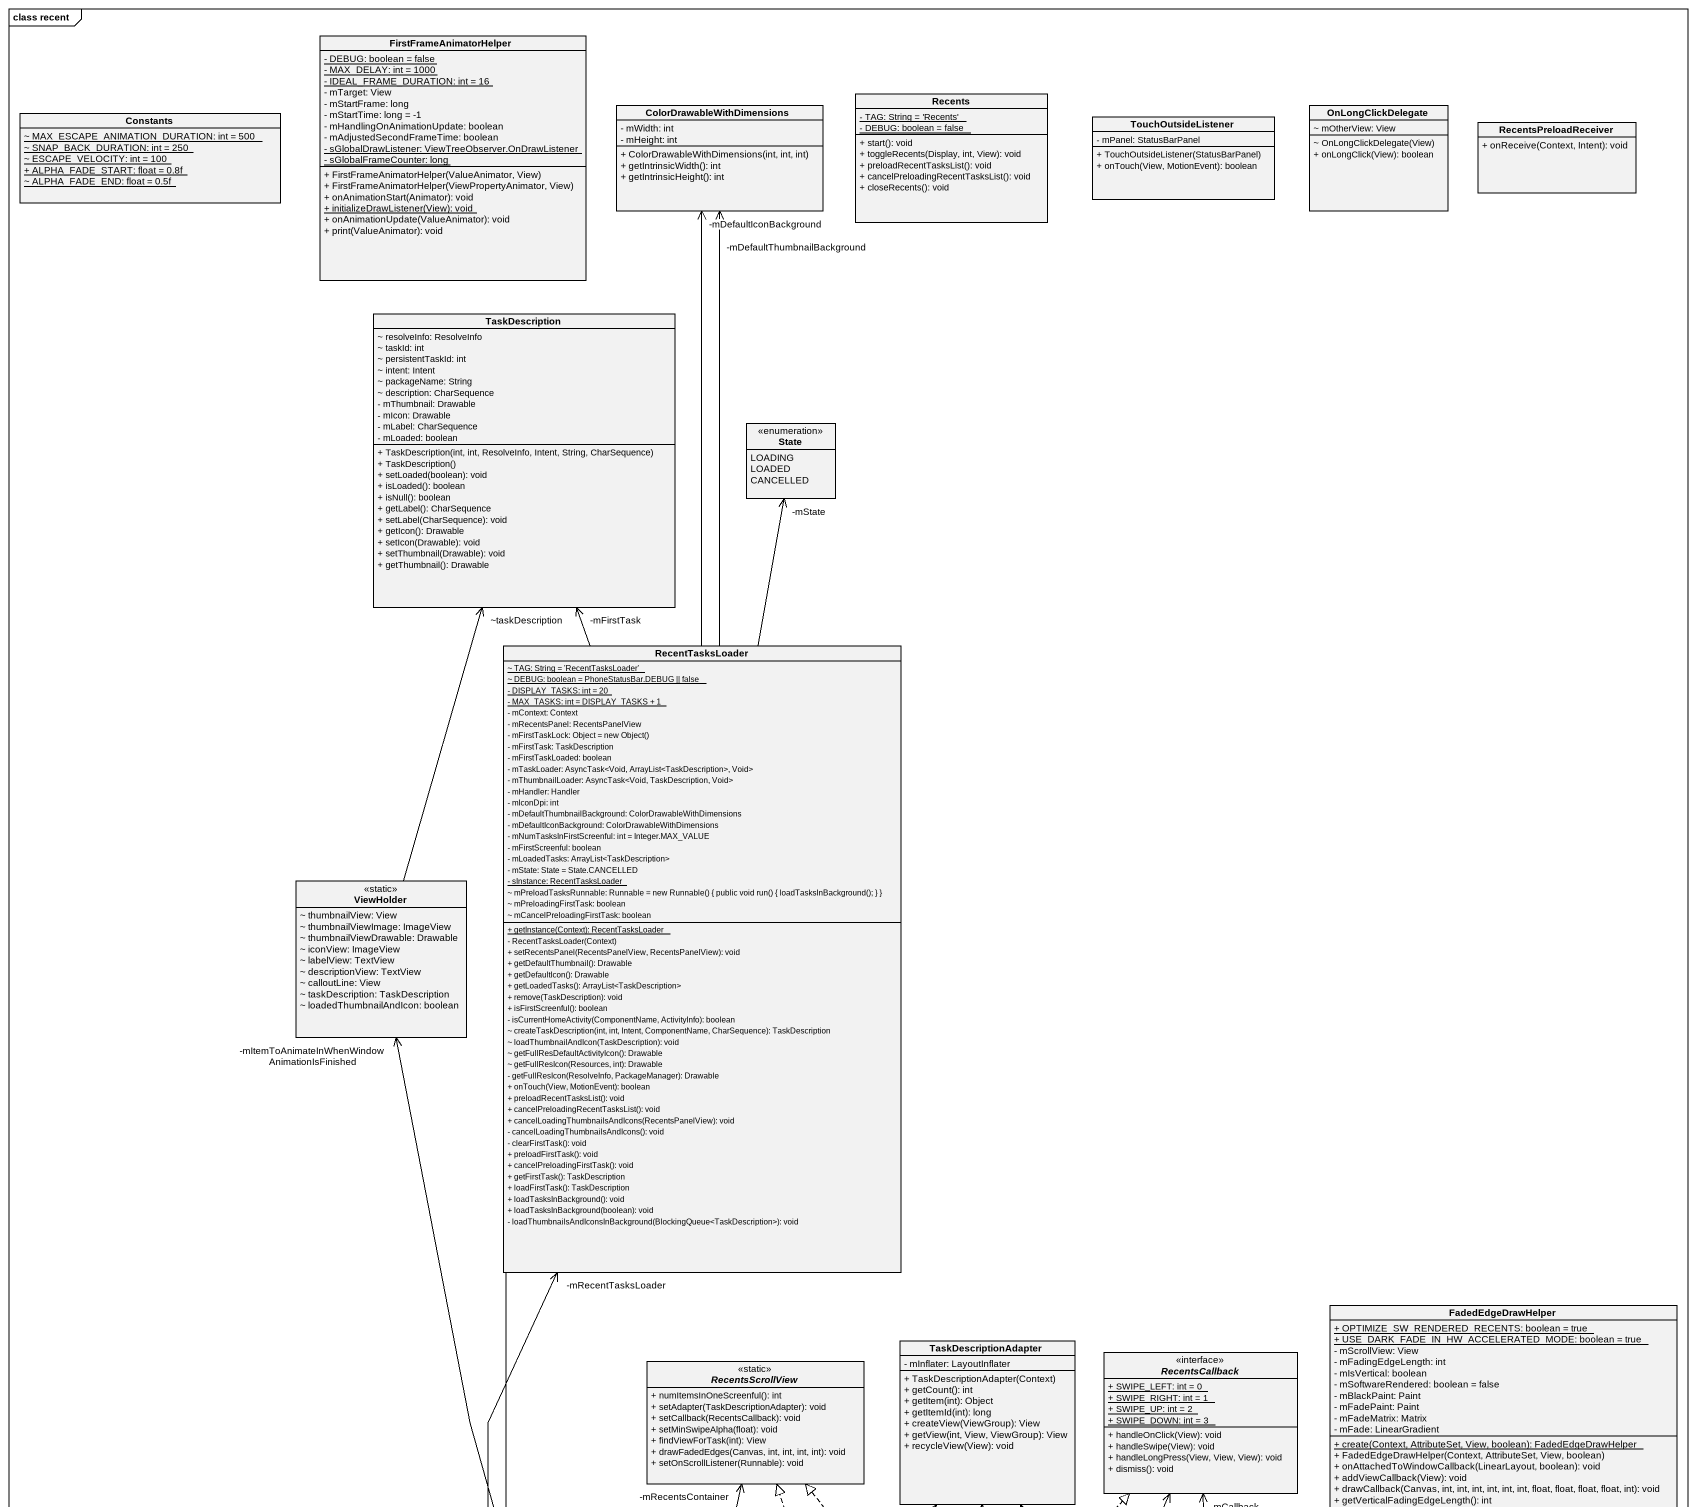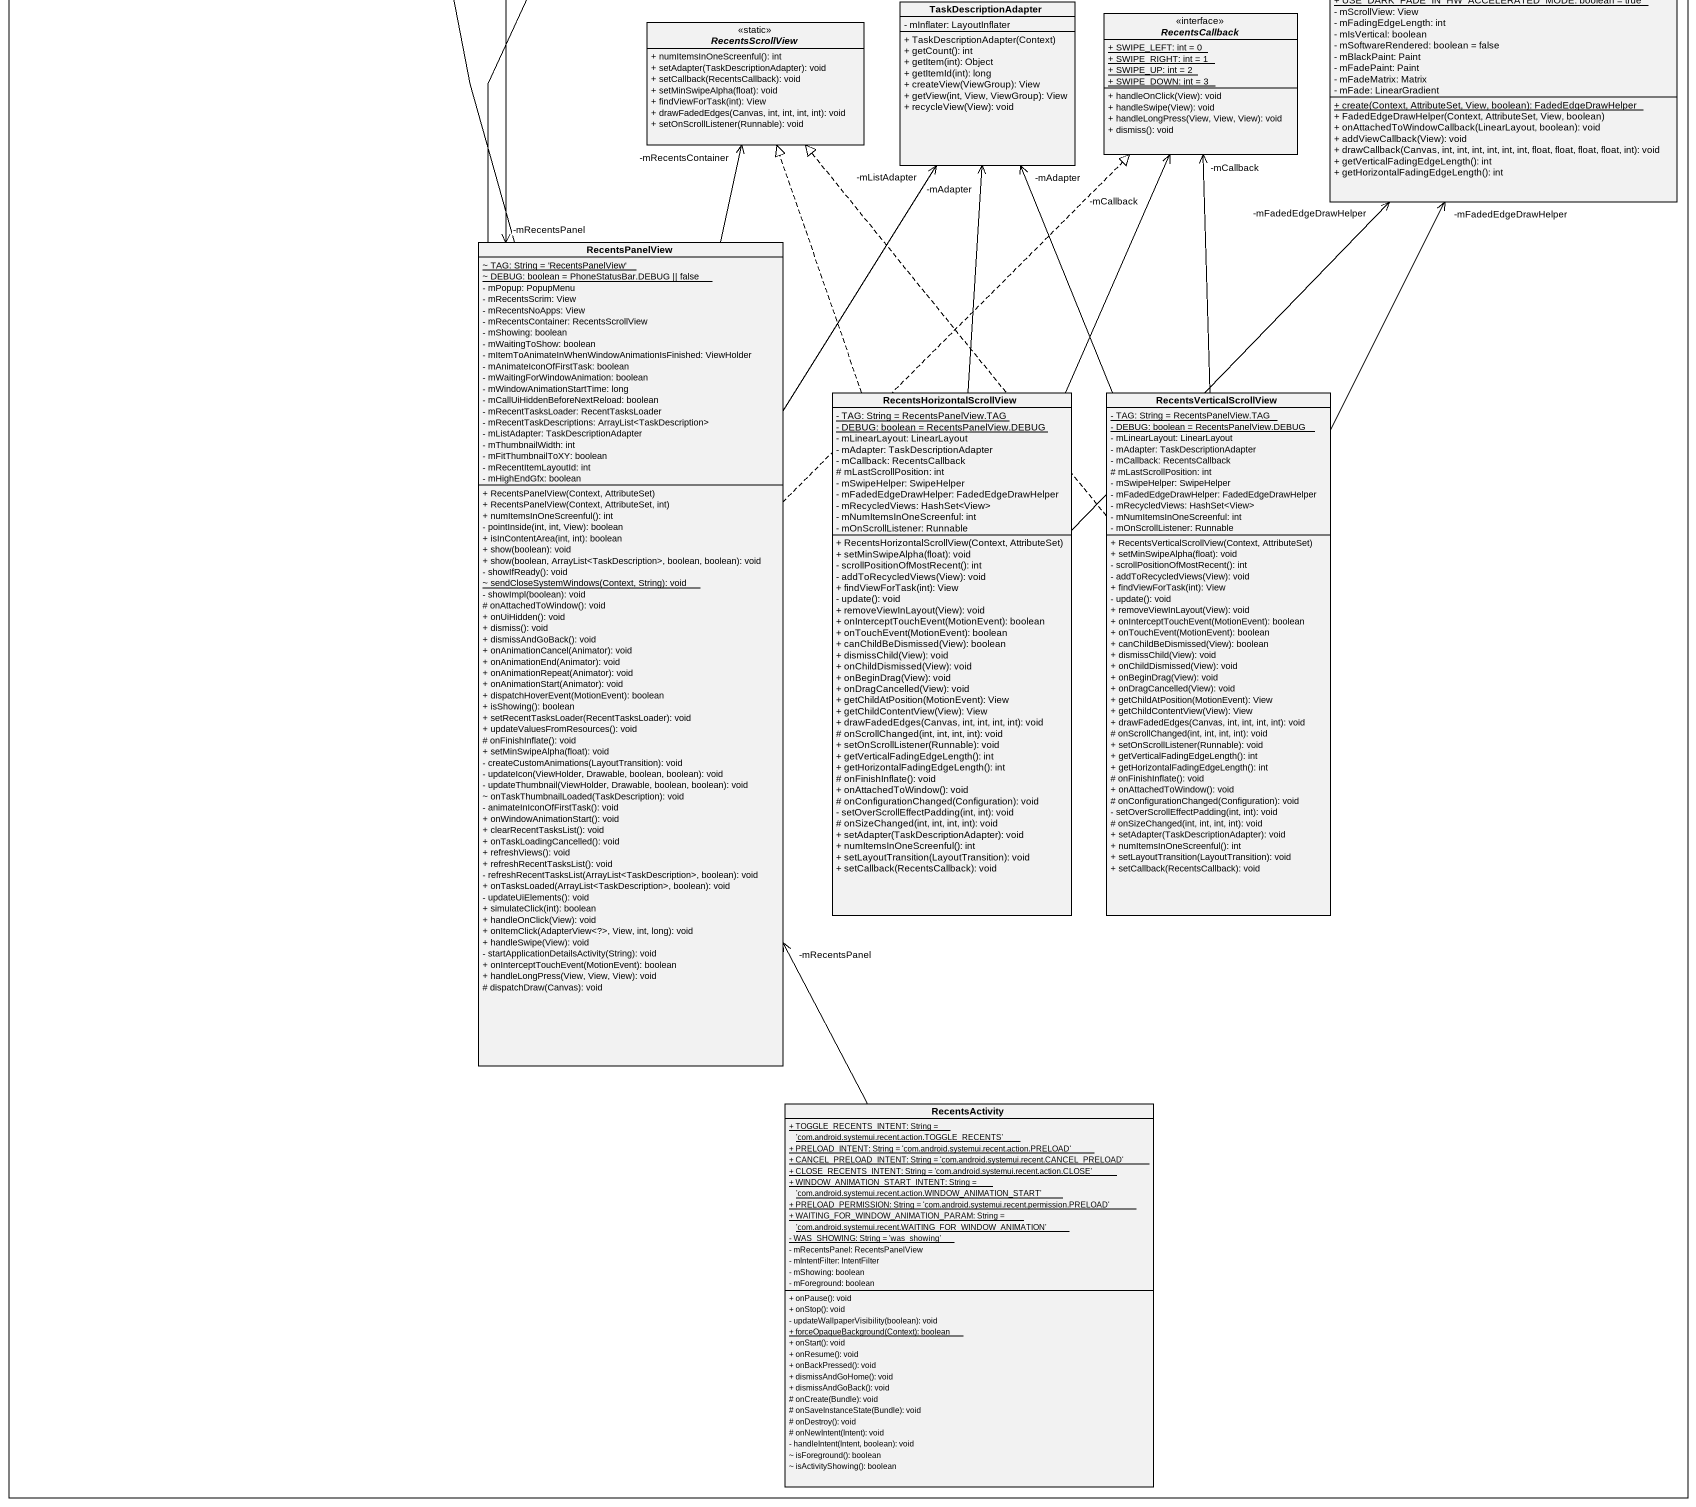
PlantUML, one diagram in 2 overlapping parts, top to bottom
@startuml
mainframe class recent
hide circle
hide empty members
skinparam classAttributeIconSize 0
class FirstFrameAnimatorHelper {
  {static} - DEBUG: boolean = false
  {static} - MAX_DELAY: int = 1000
  {static} - IDEAL_FRAME_DURATION: int = 16
  - mTarget: View
  - mStartFrame: long
  - mStartTime: long = -1
  - mHandlingOnAnimationUpdate: boolean
  - mAdjustedSecondFrameTime: boolean
  {static} - sGlobalDrawListener: ViewTreeObserver.OnDrawListener
  {static} - sGlobalFrameCounter: long
  + FirstFrameAnimatorHelper(ValueAnimator, View)
  + FirstFrameAnimatorHelper(ViewPropertyAnimator, View)
  + onAnimationStart(Animator): void
  {static} + initializeDrawListener(View): void
  + onAnimationUpdate(ValueAnimator): void
  + print(ValueAnimator): void
}
class Constants {
  {static} ~ MAX_ESCAPE_ANIMATION_DURATION: int = 500
  {static} ~ SNAP_BACK_DURATION: int = 250
  {static} ~ ESCAPE_VELOCITY: int = 100
  {static} + ALPHA_FADE_START: float = 0.8f
  {static} ~ ALPHA_FADE_END: float = 0.5f
}
class ColorDrawableWithDimensions {
  - mWidth: int
  - mHeight: int
  + ColorDrawableWithDimensions(int, int, int)
  + getIntrinsicWidth(): int
  + getIntrinsicHeight(): int
}
class Recents {
  {static} - TAG: String = 'Recents'
  {static} - DEBUG: boolean = false
  + start(): void
  + toggleRecents(Display, int, View): void
  + preloadRecentTasksList(): void
  + cancelPreloadingRecentTasksList(): void
  + closeRecents(): void
}
class OnLongClickDelegate {
  ~ mOtherView: View
  ~ OnLongClickDelegate(View)
  + onLongClick(View): boolean
}
class TouchOutsideListener {
  - mPanel: StatusBarPanel
  + TouchOutsideListener(StatusBarPanel)
  + onTouch(View, MotionEvent): boolean
}
class RecentsPreloadReceiver {
  + onReceive(Context, Intent): void
}
class TaskDescription {
  ~ resolveInfo: ResolveInfo
  ~ taskId: int
  ~ persistentTaskId: int
  ~ intent: Intent
  ~ packageName: String
  ~ description: CharSequence
  - mThumbnail: Drawable
  - mIcon: Drawable
  - mLabel: CharSequence
  - mLoaded: boolean
  + TaskDescription(int, int, ResolveInfo, Intent, String, CharSequence)
  + TaskDescription()
  + setLoaded(boolean): void
  + isLoaded(): boolean
  + isNull(): boolean
  + getLabel(): CharSequence
  + setLabel(CharSequence): void
  + getIcon(): Drawable
  + setIcon(Drawable): void
  + setThumbnail(Drawable): void
  + getThumbnail(): Drawable
}
enum "State" as State_ {
  LOADING
  LOADED
  CANCELLED
}
class RecentTasksLoader {
  {static} ~ TAG: String = 'RecentTasksLoader'
  {static} ~ DEBUG: boolean = PhoneStatusBar.DEBUG || false
  {static} - DISPLAY_TASKS: int = 20
  {static} - MAX_TASKS: int = DISPLAY_TASKS + 1
  - mContext: Context
  - mRecentsPanel: RecentsPanelView
  {field} - mFirstTaskLock: Object = new Object()
  - mFirstTask: TaskDescription
  - mFirstTaskLoaded: boolean
  - mTaskLoader: AsyncTask<Void, ArrayList<TaskDescription>, Void>
  - mThumbnailLoader: AsyncTask<Void, TaskDescription, Void>
  - mHandler: Handler
  - mIconDpi: int
  - mDefaultThumbnailBackground: ColorDrawableWithDimensions
  - mDefaultIconBackground: ColorDrawableWithDimensions
  - mNumTasksInFirstScreenful: int = Integer.MAX_VALUE
  - mFirstScreenful: boolean
  - mLoadedTasks: ArrayList<TaskDescription>
  - mState: State = State.CANCELLED
  {static} - sInstance: RecentTasksLoader
  {field} ~ mPreloadTasksRunnable: Runnable = new Runnable() { public void run() { loadTasksInBackground(); } }
  ~ mPreloadingFirstTask: boolean
  ~ mCancelPreloadingFirstTask: boolean
  {static} + getInstance(Context): RecentTasksLoader
  - RecentTasksLoader(Context)
  + setRecentsPanel(RecentsPanelView, RecentsPanelView): void
  + getDefaultThumbnail(): Drawable
  + getDefaultIcon(): Drawable
  + getLoadedTasks(): ArrayList<TaskDescription>
  + remove(TaskDescription): void
  + isFirstScreenful(): boolean
  - isCurrentHomeActivity(ComponentName, ActivityInfo): boolean
  ~ createTaskDescription(int, int, Intent, ComponentName, CharSequence): TaskDescription
  ~ loadThumbnailAndIcon(TaskDescription): void
  ~ getFullResDefaultActivityIcon(): Drawable
  ~ getFullResIcon(Resources, int): Drawable
  - getFullResIcon(ResolveInfo, PackageManager): Drawable
  + onTouch(View, MotionEvent): boolean
  + preloadRecentTasksList(): void
  + cancelPreloadingRecentTasksList(): void
  + cancelLoadingThumbnailsAndIcons(RecentsPanelView): void
  - cancelLoadingThumbnailsAndIcons(): void
  - clearFirstTask(): void
  + preloadFirstTask(): void
  + cancelPreloadingFirstTask(): void
  + getFirstTask(): TaskDescription
  + loadFirstTask(): TaskDescription
  + loadTasksInBackground(): void
  + loadTasksInBackground(boolean): void
  - loadThumbnailsAndIconsInBackground(BlockingQueue<TaskDescription>): void
}
class ViewHolder <<static>> {
  ~ thumbnailView: View
  ~ thumbnailViewImage: ImageView
  ~ thumbnailViewDrawable: Drawable
  ~ iconView: ImageView
  ~ labelView: TextView
  ~ descriptionView: TextView
  ~ calloutLine: View
  ~ taskDescription: TaskDescription
  ~ loadedThumbnailAndIcon: boolean
}
class FadedEdgeDrawHelper {
  {static} + OPTIMIZE_SW_RENDERED_RECENTS: boolean = true
  {static} + USE_DARK_FADE_IN_HW_ACCELERATED_MODE: boolean = true
  - mScrollView: View
  - mFadingEdgeLength: int
  - mIsVertical: boolean
  - mSoftwareRendered: boolean = false
  - mBlackPaint: Paint
  - mFadePaint: Paint
  - mFadeMatrix: Matrix
  - mFade: LinearGradient
  {static} + create(Context, AttributeSet, View, boolean): FadedEdgeDrawHelper
  + FadedEdgeDrawHelper(Context, AttributeSet, View, boolean)
  + onAttachedToWindowCallback(LinearLayout, boolean): void
  + addViewCallback(View): void
  + drawCallback(Canvas, int, int, int, int, int, int, float, float, float, float, int): void
  + getVerticalFadingEdgeLength(): int
  + getHorizontalFadingEdgeLength(): int
}
class TaskDescriptionAdapter {
  - mInflater: LayoutInflater
  + TaskDescriptionAdapter(Context)
  + getCount(): int
  + getItem(int): Object
  + getItemId(int): long
  + createView(ViewGroup): View
  + getView(int, View, ViewGroup): View
  + recycleView(View): void
}
interface RecentsCallback <<interface>> {
  {static} + SWIPE_LEFT: int = 0
  {static} + SWIPE_RIGHT: int = 1
  {static} + SWIPE_UP: int = 2
  {static} + SWIPE_DOWN: int = 3
  + handleOnClick(View): void
  + handleSwipe(View): void
  + handleLongPress(View, View, View): void
  + dismiss(): void
}
interface RecentsScrollView <<static>> {
  + numItemsInOneScreenful(): int
  + setAdapter(TaskDescriptionAdapter): void
  + setCallback(RecentsCallback): void
  + setMinSwipeAlpha(float): void
  + findViewForTask(int): View
  + drawFadedEdges(Canvas, int, int, int, int): void
  + setOnScrollListener(Runnable): void
}
class RecentsPanelView {
  {static} ~ TAG: String = 'RecentsPanelView'
  {static} ~ DEBUG: boolean = PhoneStatusBar.DEBUG || false
  - mPopup: PopupMenu
  - mRecentsScrim: View
  - mRecentsNoApps: View
  - mRecentsContainer: RecentsScrollView
  - mShowing: boolean
  - mWaitingToShow: boolean
  - mItemToAnimateInWhenWindowAnimationIsFinished: ViewHolder
  - mAnimateIconOfFirstTask: boolean
  - mWaitingForWindowAnimation: boolean
  - mWindowAnimationStartTime: long
  - mCallUiHiddenBeforeNextReload: boolean
  - mRecentTasksLoader: RecentTasksLoader
  - mRecentTaskDescriptions: ArrayList<TaskDescription>
  - mListAdapter: TaskDescriptionAdapter
  - mThumbnailWidth: int
  - mFitThumbnailToXY: boolean
  - mRecentItemLayoutId: int
  - mHighEndGfx: boolean
  + RecentsPanelView(Context, AttributeSet)
  + RecentsPanelView(Context, AttributeSet, int)
  + numItemsInOneScreenful(): int
  - pointInside(int, int, View): boolean
  + isInContentArea(int, int): boolean
  + show(boolean): void
  + show(boolean, ArrayList<TaskDescription>, boolean, boolean): void
  - showIfReady(): void
  {static} ~ sendCloseSystemWindows(Context, String): void
  - showImpl(boolean): void
  # onAttachedToWindow(): void
  + onUiHidden(): void
  + dismiss(): void
  + dismissAndGoBack(): void
  + onAnimationCancel(Animator): void
  + onAnimationEnd(Animator): void
  + onAnimationRepeat(Animator): void
  + onAnimationStart(Animator): void
  + dispatchHoverEvent(MotionEvent): boolean
  + isShowing(): boolean
  + setRecentTasksLoader(RecentTasksLoader): void
  + updateValuesFromResources(): void
  # onFinishInflate(): void
  + setMinSwipeAlpha(float): void
  - createCustomAnimations(LayoutTransition): void
  - updateIcon(ViewHolder, Drawable, boolean, boolean): void
  - updateThumbnail(ViewHolder, Drawable, boolean, boolean): void
  ~ onTaskThumbnailLoaded(TaskDescription): void
  - animateInIconOfFirstTask(): void
  + onWindowAnimationStart(): void
  + clearRecentTasksList(): void
  + onTaskLoadingCancelled(): void
  + refreshViews(): void
  + refreshRecentTasksList(): void
  - refreshRecentTasksList(ArrayList<TaskDescription>, boolean): void
  + onTasksLoaded(ArrayList<TaskDescription>, boolean): void
  - updateUiElements(): void
  + simulateClick(int): boolean
  + handleOnClick(View): void
  + onItemClick(AdapterView<?>, View, int, long): void
  + handleSwipe(View): void
  - startApplicationDetailsActivity(String): void
  + onInterceptTouchEvent(MotionEvent): boolean
  + handleLongPress(View, View, View): void
  # dispatchDraw(Canvas): void
}
class RecentsHorizontalScrollView {
  {static} - TAG: String = RecentsPanelView.TAG
  {static} - DEBUG: boolean = RecentsPanelView.DEBUG
  - mLinearLayout: LinearLayout
  - mAdapter: TaskDescriptionAdapter
  - mCallback: RecentsCallback
  # mLastScrollPosition: int
  - mSwipeHelper: SwipeHelper
  - mFadedEdgeDrawHelper: FadedEdgeDrawHelper
  - mRecycledViews: HashSet<View>
  - mNumItemsInOneScreenful: int
  - mOnScrollListener: Runnable
  + RecentsHorizontalScrollView(Context, AttributeSet)
  + setMinSwipeAlpha(float): void
  - scrollPositionOfMostRecent(): int
  - addToRecycledViews(View): void
  + findViewForTask(int): View
  - update(): void
  + removeViewInLayout(View): void
  + onInterceptTouchEvent(MotionEvent): boolean
  + onTouchEvent(MotionEvent): boolean
  + canChildBeDismissed(View): boolean
  + dismissChild(View): void
  + onChildDismissed(View): void
  + onBeginDrag(View): void
  + onDragCancelled(View): void
  + getChildAtPosition(MotionEvent): View
  + getChildContentView(View): View
  + drawFadedEdges(Canvas, int, int, int, int): void
  # onScrollChanged(int, int, int, int): void
  + setOnScrollListener(Runnable): void
  + getVerticalFadingEdgeLength(): int
  + getHorizontalFadingEdgeLength(): int
  # onFinishInflate(): void
  + onAttachedToWindow(): void
  # onConfigurationChanged(Configuration): void
  - setOverScrollEffectPadding(int, int): void
  # onSizeChanged(int, int, int, int): void
  + setAdapter(TaskDescriptionAdapter): void
  + numItemsInOneScreenful(): int
  + setLayoutTransition(LayoutTransition): void
  + setCallback(RecentsCallback): void
}
class RecentsVerticalScrollView {
  {static} - TAG: String = RecentsPanelView.TAG
  {static} - DEBUG: boolean = RecentsPanelView.DEBUG
  - mLinearLayout: LinearLayout
  - mAdapter: TaskDescriptionAdapter
  - mCallback: RecentsCallback
  # mLastScrollPosition: int
  - mSwipeHelper: SwipeHelper
  - mFadedEdgeDrawHelper: FadedEdgeDrawHelper
  - mRecycledViews: HashSet<View>
  - mNumItemsInOneScreenful: int
  - mOnScrollListener: Runnable
  + RecentsVerticalScrollView(Context, AttributeSet)
  + setMinSwipeAlpha(float): void
  - scrollPositionOfMostRecent(): int
  - addToRecycledViews(View): void
  + findViewForTask(int): View
  - update(): void
  + removeViewInLayout(View): void
  + onInterceptTouchEvent(MotionEvent): boolean
  + onTouchEvent(MotionEvent): boolean
  + canChildBeDismissed(View): boolean
  + dismissChild(View): void
  + onChildDismissed(View): void
  + onBeginDrag(View): void
  + onDragCancelled(View): void
  + getChildAtPosition(MotionEvent): View
  + getChildContentView(View): View
  + drawFadedEdges(Canvas, int, int, int, int): void
  # onScrollChanged(int, int, int, int): void
  + setOnScrollListener(Runnable): void
  + getVerticalFadingEdgeLength(): int
  + getHorizontalFadingEdgeLength(): int
  # onFinishInflate(): void
  + onAttachedToWindow(): void
  # onConfigurationChanged(Configuration): void
  - setOverScrollEffectPadding(int, int): void
  # onSizeChanged(int, int, int, int): void
  + setAdapter(TaskDescriptionAdapter): void
  + numItemsInOneScreenful(): int
  + setLayoutTransition(LayoutTransition): void
  + setCallback(RecentsCallback): void
}
class RecentsActivity {
  {static} + TOGGLE_RECENTS_INTENT: String = 'com.android.systemui.recent.action.TOGGLE_RECENTS'
  {static} + PRELOAD_INTENT: String = 'com.android.systemui.recent.action.PRELOAD'
  {static} + CANCEL_PRELOAD_INTENT: String = 'com.android.systemui.recent.CANCEL_PRELOAD'
  {static} + CLOSE_RECENTS_INTENT: String = 'com.android.systemui.recent.action.CLOSE'
  {static} + WINDOW_ANIMATION_START_INTENT: String = 'com.android.systemui.recent.action.WINDOW_ANIMATION_START'
  {static} + PRELOAD_PERMISSION: String = 'com.android.systemui.recent.permission.PRELOAD'
  {static} + WAITING_FOR_WINDOW_ANIMATION_PARAM: String = 'com.android.systemui.recent.WAITING_FOR_WINDOW_ANIMATION'
  {static} - WAS_SHOWING: String = 'was_showing'
  - mRecentsPanel: RecentsPanelView
  - mIntentFilter: IntentFilter
  - mShowing: boolean
  - mForeground: boolean
  + onPause(): void
  + onStop(): void
  - updateWallpaperVisibility(boolean): void
  {static} + forceOpaqueBackground(Context): boolean
  + onStart(): void
  + onResume(): void
  + onBackPressed(): void
  + dismissAndGoHome(): void
  + dismissAndGoBack(): void
  # onCreate(Bundle): void
  # onSaveInstanceState(Bundle): void
  # onDestroy(): void
  # onNewIntent(Intent): void
  - handleIntent(Intent, boolean): void
  ~ isForeground(): boolean
  ~ isActivityShowing(): boolean
}
RecentTasksLoader -up-> "-mDefaultIconBackground" ColorDrawableWithDimensions
RecentTasksLoader -up-> "-mDefaultThumbnailBackground" ColorDrawableWithDimensions
RecentTasksLoader -up-> "-mFirstTask" TaskDescription
RecentTasksLoader -up-> "-mState" State_
RecentTasksLoader --> "-mRecentsPanel" RecentsPanelView
ViewHolder -up-> "~taskDescription" TaskDescription
RecentsPanelView -up-> "-mRecentTasksLoader" RecentTasksLoader
RecentsPanelView -up-> "-mItemToAnimateInWhenWindowAnimationIsFinished" ViewHolder
RecentsPanelView -up-> "-mListAdapter" TaskDescriptionAdapter
RecentsPanelView .up.|> RecentsCallback
RecentsPanelView -up-> "-mRecentsContainer" RecentsScrollView
RecentsHorizontalScrollView -up-> "-mFadedEdgeDrawHelper" FadedEdgeDrawHelper
RecentsHorizontalScrollView -up-> "-mAdapter" TaskDescriptionAdapter
RecentsHorizontalScrollView -up-> "-mCallback" RecentsCallback
RecentsHorizontalScrollView .up.|> RecentsScrollView
RecentsVerticalScrollView -up-> "-mFadedEdgeDrawHelper" FadedEdgeDrawHelper
RecentsVerticalScrollView -up-> "-mAdapter" TaskDescriptionAdapter
RecentsVerticalScrollView -up-> "-mCallback" RecentsCallback
RecentsVerticalScrollView .up.|> RecentsScrollView
RecentsActivity -up-> "-mRecentsPanel" RecentsPanelView
@enduml
